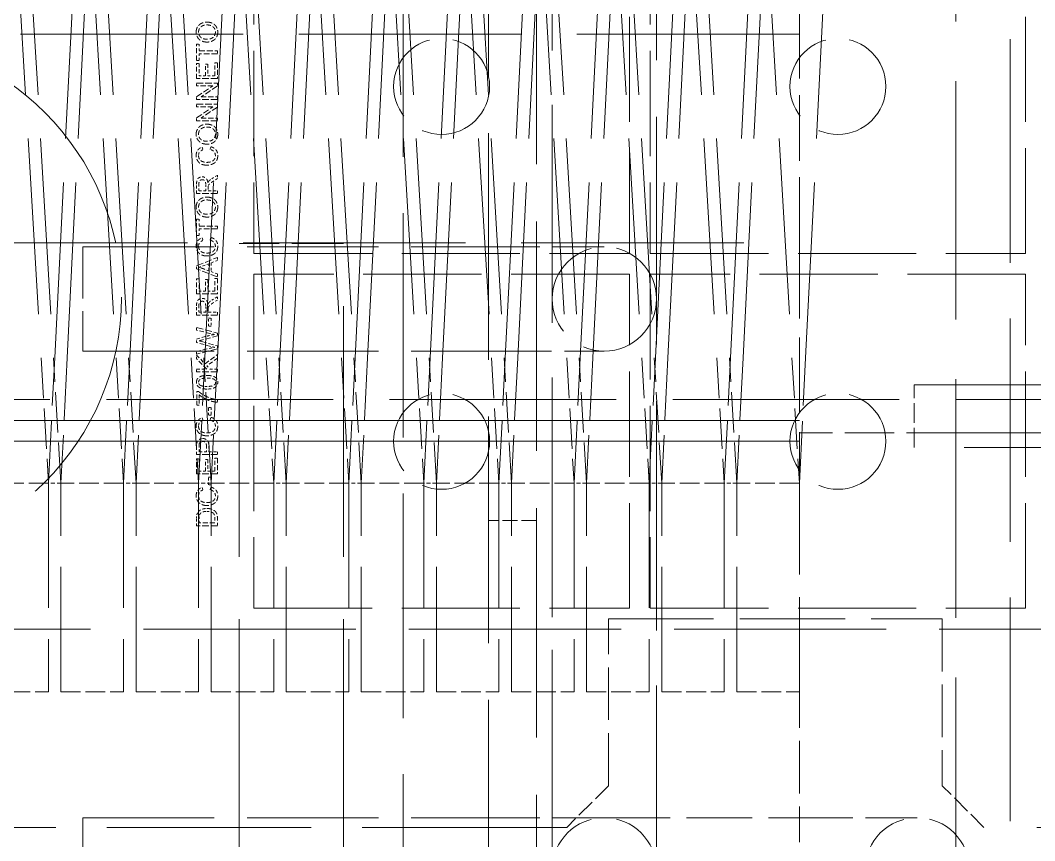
# Model space of a CAD drawing. Header units: millimetres. Extents: x 0 to 5945, y 0 to 4205.
# Drawn here: x 2013.93 to 2062.56, y 2439.42 to 2478.73 of the extents above; entities that cross this region are included whole.
import ezdxf

# ---------------------------------------------------------------- set-up
doc = ezdxf.new("R2010")
doc.units = ezdxf.units.MM
doc.header["$LTSCALE"] = 5
doc.linetypes.add('DASHED', pattern=[0.2067, 0.1654, -0.0413])
doc.layers.add('가려진 것(ISO)', color=2, linetype='DASHED', lineweight=18)

msp = doc.modelspace()

# ---------------------------------------------------------------- linework, layer by layer
at = {"layer": '가려진 것(ISO)', "ltscale": 12.940494}
msp.add_line((2061.376, 2919.157), (2061.376, 2250.457), dxfattribs=at)
at = {"layer": '가려진 것(ISO)', "ltscale": 13.290483}
msp.add_line((2038.676, 2403.157), (2038.676, 2787.757), dxfattribs=at)
at = {"layer": '가려진 것(ISO)', "ltscale": 13.131522}
for p, q in [((2036.376, 2785.457), (2036.376, 2405.457)), ((1963.776, 2460.557), (2058.776, 2460.557))]:
    msp.add_line(p, q, dxfattribs=at)
at = {"layer": '가려진 것(ISO)', "ltscale": 13.008655}
msp.add_line((2032.276, 2404.957), (2032.276, 2525.957), dxfattribs=at)
at = {"layer": '가려진 것(ISO)', "ltscale": 13.822656}
msp.add_line((2058.776, 2392.957), (2058.776, 2492.957), dxfattribs=at)
at = {"layer": '가려진 것(ISO)', "ltscale": 12.629621}
msp.add_line((2039.426, 2487.726), (2039.426, 2396.357), dxfattribs=at)
at = {"layer": '가려진 것(ISO)', "ltscale": 13.183357}
msp.add_line((2044.426, 2487.726), (2044.426, 2378.726), dxfattribs=at)
at = {"layer": '가려진 것(ISO)', "ltscale": 2.856945}
for p, q in [((2051.276, 2485.557), (2051.276, 2478.057)), ((2058.776, 2458.957), (2051.276, 2458.957))]:
    msp.add_line(p, q, dxfattribs=at)
at = {"layer": '가려진 것(ISO)', "ltscale": 10.177374}
for p, q in [((2013.681, 2483.557), (2014.922, 2462.557)), ((2014.281, 2483.557), (2015.522, 2462.557)), ((2017.281, 2483.557), (2018.522, 2462.557)), ((2017.881, 2483.557), (2019.122, 2462.557)), ((2020.881, 2483.557), (2022.122, 2462.557)), ((2021.481, 2483.557), (2022.722, 2462.557)), ((2024.481, 2483.557), (2025.722, 2462.557)), ((2025.081, 2483.557), (2026.322, 2462.557)), ((2028.081, 2483.557), (2029.322, 2462.557)), ((2028.681, 2483.557), (2029.922, 2462.557)), ((2031.681, 2483.557), (2032.922, 2462.557)), ((2032.281, 2483.557), (2033.522, 2462.557)), ((2035.281, 2483.557), (2036.522, 2462.557)), ((2035.881, 2483.557), (2037.122, 2462.557)), ((2038.881, 2483.557), (2040.122, 2462.557)), ((2039.481, 2483.557), (2040.722, 2462.557)), ((2042.481, 2483.557), (2043.722, 2462.557)), ((2043.081, 2483.557), (2044.322, 2462.557)), ((2046.081, 2483.557), (2047.322, 2462.557)), ((2046.681, 2483.557), (2047.922, 2462.557)), ((2049.681, 2483.557), (2050.922, 2462.557))]:
    msp.add_line(p, q, dxfattribs=at)
at = {"layer": '가려진 것(ISO)', "ltscale": 10.172343}
for p, q in [((2015.576, 2462.557), (2016.626, 2483.557)), ((2016.176, 2462.557), (2017.226, 2483.557)), ((2019.176, 2462.557), (2020.226, 2483.557)), ((2019.776, 2462.557), (2020.826, 2483.557)), ((2022.776, 2462.557), (2023.826, 2483.557)), ((2023.376, 2462.557), (2024.426, 2483.557)), ((2026.376, 2462.557), (2027.426, 2483.557)), ((2026.976, 2462.557), (2028.026, 2483.557)), ((2029.976, 2462.557), (2031.026, 2483.557)), ((2030.576, 2462.557), (2031.626, 2483.557)), ((2033.576, 2462.557), (2034.626, 2483.557)), ((2034.176, 2462.557), (2035.226, 2483.557)), ((2037.176, 2462.557), (2038.226, 2483.557)), ((2037.776, 2462.557), (2038.826, 2483.557)), ((2040.776, 2462.557), (2041.826, 2483.557)), ((2041.376, 2462.557), (2042.426, 2483.557)), ((2044.376, 2462.557), (2045.426, 2483.557)), ((2044.976, 2462.557), (2046.026, 2483.557)), ((2047.976, 2462.557), (2049.026, 2483.557)), ((2048.576, 2462.557), (2049.626, 2483.557)), ((2051.576, 2462.557), (2052.626, 2483.557))]:
    msp.add_line(p, q, dxfattribs=at)
at = {"layer": '가려진 것(ISO)', "ltscale": 6.094929}
for p, q in [((2025.126, 2483.557), (2025.126, 2467.557)), ((2043.126, 2467.557), (2043.126, 2483.557)), ((2044.126, 2483.557), (2044.126, 2467.557)), ((2062.126, 2467.557), (2062.126, 2483.557)), ((2025.126, 2466.557), (2025.126, 2450.557)), ((2043.126, 2450.557), (2043.126, 2466.557)), ((2044.126, 2466.557), (2044.126, 2450.557)), ((2062.126, 2450.557), (2062.126, 2466.557)), ((2042.126, 2450.057), (2058.126, 2450.057))]:
    msp.add_line(p, q, dxfattribs=at)
at = {"layer": '가려진 것(ISO)', "ltscale": 12.901145}
for p, q in [((2051.276, 2478.057), (1971.276, 2478.057)), ((1971.276, 2468.057), (2051.276, 2468.057)), ((1971.276, 2459.557), (2051.276, 2459.557)), ((2051.276, 2459.557), (1971.276, 2459.557)), ((2051.276, 2458.557), (1971.276, 2458.557)), ((1971.276, 2458.557), (2051.276, 2458.557))]:
    msp.add_line(p, q, dxfattribs=at)
at = {"layer": '가려진 것(ISO)', "ltscale": 3.809293}
for p, q in [((2051.276, 2468.057), (2051.276, 2478.057)), ((2041.926, 2440.526), (2051.926, 2440.526))]:
    msp.add_line(p, q, dxfattribs=at)
at = {"layer": '가려진 것(ISO)', "ltscale": 0.044904}
for p, q in [((2022.377, 2477.586), (2022.495, 2477.586)), ((2022.495, 2476.794), (2022.377, 2476.794)), ((2022.377, 2476.663), (2022.495, 2476.663)), ((2022.801, 2476.626), (2022.919, 2476.626)), ((2023.259, 2476.686), (2023.377, 2476.686)), ((2022.377, 2469.202), (2022.495, 2469.202)), ((2022.495, 2468.41), (2022.377, 2468.41)), ((2022.377, 2466.338), (2022.495, 2466.338)), ((2022.801, 2466.301), (2022.919, 2466.301)), ((2023.259, 2466.361), (2023.377, 2466.361)), ((2022.508, 2460.291), (2022.39, 2460.291)), ((2022.377, 2457.721), (2022.495, 2457.721)), ((2022.801, 2457.684), (2022.919, 2457.684)), ((2023.259, 2457.744), (2023.377, 2457.744))]:
    msp.add_line(p, q, dxfattribs=at)
at = {"layer": '가려진 것(ISO)', "ltscale": 0.301864}
for p, q in [((2022.377, 2476.794), (2022.377, 2477.586)), ((2022.377, 2468.41), (2022.377, 2469.202))]:
    msp.add_line(p, q, dxfattribs=at)
at = {"layer": '가려진 것(ISO)', "ltscale": 0.125912}
for p, q in [((2022.495, 2477.586), (2022.495, 2477.256)), ((2022.818, 2470.56), (2022.487, 2470.56)), ((2022.495, 2469.202), (2022.495, 2468.871)), ((2022.818, 2464.737), (2022.487, 2464.737))]:
    msp.add_line(p, q, dxfattribs=at)
at = {"layer": '가려진 것(ISO)', "ltscale": 0.335835}
for p, q in [((2022.495, 2477.256), (2023.377, 2477.256)), ((2023.377, 2477.123), (2022.495, 2477.123)), ((2022.495, 2468.871), (2023.377, 2468.871)), ((2023.377, 2468.739), (2022.495, 2468.739))]:
    msp.add_line(p, q, dxfattribs=at)
at = {"layer": '가려진 것(ISO)', "ltscale": 0.125331}
for p, q in [((2022.495, 2477.123), (2022.495, 2476.794)), ((2022.495, 2468.739), (2022.495, 2468.41))]:
    msp.add_line(p, q, dxfattribs=at)
at = {"layer": '가려진 것(ISO)', "ltscale": 0.050421}
for p, q in [((2023.377, 2477.256), (2023.377, 2477.123)), ((2023.377, 2470.56), (2023.377, 2470.427)), ((2023.377, 2468.871), (2023.377, 2468.739)), ((2023.377, 2464.737), (2023.377, 2464.604)), ((2022.377, 2461.881), (2022.377, 2462.013)), ((2023.377, 2462.013), (2023.377, 2461.881)), ((2023.377, 2458.059), (2023.377, 2457.926))]:
    msp.add_line(p, q, dxfattribs=at)
at = {"layer": '가려진 것(ISO)', "ltscale": 0.275733}
for p, q in [((2022.377, 2475.939), (2022.377, 2476.663)), ((2022.377, 2465.614), (2022.377, 2466.338)), ((2022.377, 2456.997), (2022.377, 2457.721))]:
    msp.add_line(p, q, dxfattribs=at)
at = {"layer": '가려진 것(ISO)', "ltscale": 0.225212}
for p, q in [((2022.495, 2476.663), (2022.495, 2476.072)), ((2022.495, 2466.338), (2022.495, 2465.746)), ((2022.495, 2457.721), (2022.495, 2457.13))]:
    msp.add_line(p, q, dxfattribs=at)
at = {"layer": '가려진 것(ISO)', "ltscale": 0.210985}
for p, q in [((2022.801, 2476.072), (2022.801, 2476.626)), ((2022.919, 2476.626), (2022.919, 2476.072)), ((2022.801, 2465.746), (2022.801, 2466.301)), ((2022.919, 2466.301), (2022.919, 2465.746)), ((2022.801, 2457.13), (2022.801, 2457.684)), ((2022.919, 2457.684), (2022.919, 2457.13))]:
    msp.add_line(p, q, dxfattribs=at)
at = {"layer": '가려진 것(ISO)', "ltscale": 0.233922}
for p, q in [((2023.259, 2476.072), (2023.259, 2476.686)), ((2023.259, 2465.746), (2023.259, 2466.361)), ((2023.259, 2457.13), (2023.259, 2457.744))]:
    msp.add_line(p, q, dxfattribs=at)
at = {"layer": '가려진 것(ISO)', "ltscale": 0.284443}
for p, q in [((2023.377, 2476.686), (2023.377, 2475.939)), ((2023.377, 2466.361), (2023.377, 2465.614)), ((2023.377, 2457.744), (2023.377, 2456.997))]:
    msp.add_line(p, q, dxfattribs=at)
at = {"layer": '가려진 것(ISO)', "ltscale": 0.380839}
for p, q in [((2023.377, 2475.939), (2022.377, 2475.939)), ((2022.377, 2475.714), (2023.377, 2475.714)), ((2023.377, 2474.926), (2022.377, 2474.926)), ((2022.377, 2474.705), (2023.377, 2474.705)), ((2023.377, 2473.917), (2022.377, 2473.917)), ((2023.377, 2470.427), (2022.377, 2470.427)), ((2023.377, 2465.614), (2022.377, 2465.614)), ((2023.377, 2464.604), (2022.377, 2464.604)), ((2023.377, 2461.881), (2022.377, 2461.881)), ((2023.377, 2457.926), (2022.377, 2457.926)), ((2023.377, 2456.997), (2022.377, 2456.997)), ((2023.377, 2454.511), (2022.377, 2454.511))]:
    msp.add_line(p, q, dxfattribs=at)
at = {"layer": '가려진 것(ISO)', "ltscale": 0.11633}
for p, q in [((2022.495, 2476.072), (2022.801, 2476.072)), ((2022.495, 2465.746), (2022.801, 2465.746)), ((2022.495, 2457.13), (2022.801, 2457.13))]:
    msp.add_line(p, q, dxfattribs=at)
at = {"layer": '가려진 것(ISO)', "ltscale": 0.129396}
for p, q in [((2022.919, 2476.072), (2023.259, 2476.072)), ((2022.967, 2467.062), (2022.967, 2466.722)), ((2022.919, 2465.746), (2023.259, 2465.746)), ((2022.919, 2457.13), (2023.259, 2457.13))]:
    msp.add_line(p, q, dxfattribs=at)
at = {"layer": '가려진 것(ISO)', "ltscale": 0.048098}
for p, q in [((2022.377, 2475.588), (2022.377, 2475.714)), ((2023.377, 2475.053), (2023.377, 2474.926)), ((2022.377, 2474.579), (2022.377, 2474.705)), ((2023.377, 2474.044), (2023.377, 2473.917)), ((2023.377, 2460.557), (2023.377, 2460.431))]:
    msp.add_line(p, q, dxfattribs=at)
at = {"layer": '가려진 것(ISO)', "ltscale": 0.298961}
for p, q in [((2023.162, 2475.588), (2022.377, 2475.588)), ((2022.592, 2475.053), (2023.377, 2475.053)), ((2023.162, 2474.579), (2022.377, 2474.579)), ((2022.592, 2474.044), (2023.377, 2474.044))]:
    msp.add_line(p, q, dxfattribs=at)
at = {"layer": '가려진 것(ISO)', "ltscale": 0.359864}
for p, q in [((2022.377, 2475.062), (2023.162, 2475.588)), ((2023.377, 2475.579), (2022.592, 2475.053)), ((2022.377, 2474.053), (2023.162, 2474.579)), ((2023.377, 2474.57), (2022.592, 2474.044))]:
    msp.add_line(p, q, dxfattribs=at)
at = {"layer": '가려진 것(ISO)', "ltscale": 0.051582}
for p, q in [((2023.377, 2475.714), (2023.377, 2475.579)), ((2022.377, 2474.926), (2022.377, 2475.062)), ((2023.377, 2474.705), (2023.377, 2474.57)), ((2022.377, 2473.917), (2022.377, 2474.053)), ((2022.377, 2462.727), (2022.377, 2462.863))]:
    msp.add_line(p, q, dxfattribs=at)
at = {"layer": '가려진 것(ISO)', "ltscale": 0.050957}
for p, q in [((2022.65, 2472.651), (2022.682, 2472.521)), ((2022.65, 2468.304), (2022.682, 2468.174)), ((2022.65, 2459.688), (2022.682, 2459.557)), ((2022.65, 2456.349), (2022.682, 2456.219))]:
    msp.add_line(p, q, dxfattribs=at)
at = {"layer": '가려진 것(ISO)', "ltscale": 0.052011}
for p, q in [((2023.025, 2472.535), (2023.059, 2472.668)), ((2023.025, 2468.188), (2023.059, 2468.321)), ((2023.025, 2459.572), (2023.059, 2459.705)), ((2023.025, 2456.233), (2023.059, 2456.366))]:
    msp.add_line(p, q, dxfattribs=at)
at = {"layer": '가려진 것(ISO)', "ltscale": 0.122735}
for p, q in [((2023.105, 2471.134), (2023.377, 2471.307)), ((2023.105, 2465.311), (2023.377, 2465.484))]:
    msp.add_line(p, q, dxfattribs=at)
at = {"layer": '가려진 것(ISO)', "ltscale": 0.093897}
for p, q in [((2023.377, 2471.142), (2023.169, 2471.009)), ((2023.377, 2465.319), (2023.169, 2465.186))]:
    msp.add_line(p, q, dxfattribs=at)
at = {"layer": '가려진 것(ISO)', "ltscale": 0.062906}
for p, q in [((2023.377, 2471.307), (2023.377, 2471.142)), ((2023.377, 2465.484), (2023.377, 2465.319))]:
    msp.add_line(p, q, dxfattribs=at)
at = {"layer": '가려진 것(ISO)', "ltscale": 0.168884}
for p, q in [((2022.377, 2470.427), (2022.377, 2470.871)), ((2022.377, 2464.604), (2022.377, 2465.047))]:
    msp.add_line(p, q, dxfattribs=at)
at = {"layer": '가려진 것(ISO)', "ltscale": 0.120395}
for p, q in [((2022.487, 2470.56), (2022.487, 2470.876)), ((2022.487, 2464.737), (2022.487, 2465.053))]:
    msp.add_line(p, q, dxfattribs=at)
at = {"layer": '가려진 것(ISO)', "ltscale": 0.108201}
for p, q in [((2022.818, 2470.844), (2022.818, 2470.56)), ((2022.818, 2465.021), (2022.818, 2464.737))]:
    msp.add_line(p, q, dxfattribs=at)
at = {"layer": '가려진 것(ISO)', "ltscale": 0.05826}
for p, q in [((2022.932, 2470.713), (2022.932, 2470.56)), ((2022.932, 2464.89), (2022.932, 2464.737))]:
    msp.add_line(p, q, dxfattribs=at)
at = {"layer": '가려진 것(ISO)', "ltscale": 0.169174}
for p, q in [((2022.932, 2470.56), (2023.377, 2470.56)), ((2022.932, 2464.737), (2023.377, 2464.737))]:
    msp.add_line(p, q, dxfattribs=at)
at = {"layer": '가려진 것(ISO)', "ltscale": 2.991791}
for p, q in [((2016.926, 2467.876), (2016.926, 2462.876)), ((2029.426, 2468.026), (2024.426, 2468.026)), ((2041.926, 2467.876), (2036.926, 2467.876)), ((2036.926, 2462.876), (2041.926, 2462.876)), ((2016.926, 2440.526), (2016.926, 2435.526)), ((2041.926, 2440.526), (2036.926, 2440.526)), ((2056.926, 2440.526), (2051.926, 2440.526))]:
    msp.add_line(p, q, dxfattribs=at)
at = {"layer": '가려진 것(ISO)', "ltscale": 7.618686}
for p, q in [((2016.926, 2467.876), (2036.926, 2467.876)), ((2016.926, 2462.876), (2036.926, 2462.876)), ((2058.776, 2460.557), (2078.776, 2460.557)), ((2078.776, 2458.957), (2058.776, 2458.957)), ((2016.926, 2440.526), (2036.926, 2440.526))]:
    msp.add_line(p, q, dxfattribs=at)
at = {"layer": '가려진 것(ISO)', "ltscale": 14.513788}
for p, q in [((2024.426, 2423.026), (2024.426, 2468.026)), ((2029.426, 2423.026), (2029.426, 2468.026))]:
    msp.add_line(p, q, dxfattribs=at)
at = {"layer": '가려진 것(ISO)', "ltscale": 4.380702}
msp.add_line((2051.276, 2468.057), (2051.276, 2456.557), dxfattribs=at)
at = {"layer": '가려진 것(ISO)', "ltscale": 0.411403}
msp.add_line((2022.377, 2466.961), (2023.377, 2467.37), dxfattribs=at)
at = {"layer": '가려진 것(ISO)', "ltscale": 0.123329}
msp.add_line((2023.377, 2467.219), (2023.074, 2467.103), dxfattribs=at)
at = {"layer": '가려진 것(ISO)', "ltscale": 0.057389}
msp.add_line((2023.377, 2467.37), (2023.377, 2467.219), dxfattribs=at)
at = {"layer": '가려진 것(ISO)', "ltscale": 6.856808}
for p, q in [((2025.126, 2467.557), (2043.126, 2467.557)), ((2044.126, 2467.557), (2062.126, 2467.557)), ((2043.126, 2466.557), (2025.126, 2466.557)), ((2062.126, 2466.557), (2044.126, 2466.557)), ((2025.126, 2450.557), (2043.126, 2450.557)), ((2044.126, 2450.557), (2062.126, 2450.557))]:
    msp.add_line(p, q, dxfattribs=at)
at = {"layer": '가려진 것(ISO)', "ltscale": 0.054486}
msp.add_line((2022.377, 2466.818), (2022.377, 2466.961), dxfattribs=at)
at = {"layer": '가려진 것(ISO)', "ltscale": 0.40798}
msp.add_line((2023.377, 2466.434), (2022.377, 2466.818), dxfattribs=at)
at = {"layer": '가려진 것(ISO)', "ltscale": 0.11935}
msp.add_line((2022.967, 2466.722), (2022.673, 2466.833), dxfattribs=at)
at = {"layer": '가려진 것(ISO)', "ltscale": 0.112928}
msp.add_line((2022.689, 2466.957), (2022.967, 2467.062), dxfattribs=at)
at = {"layer": '가려진 것(ISO)', "ltscale": 0.159593}
msp.add_line((2023.074, 2467.103), (2023.074, 2466.684), dxfattribs=at)
at = {"layer": '가려진 것(ISO)', "ltscale": 0.122517}
msp.add_line((2023.074, 2466.684), (2023.377, 2466.574), dxfattribs=at)
at = {"layer": '가려진 것(ISO)', "ltscale": 0.053324}
msp.add_line((2023.377, 2466.574), (2023.377, 2466.434), dxfattribs=at)
at = {"layer": '가려진 것(ISO)', "ltscale": 0.046937}
for p, q in [((2022.953, 2464.451), (2023.077, 2464.451)), ((2023.077, 2464.073), (2022.953, 2464.073)), ((2022.953, 2460.182), (2023.077, 2460.182)), ((2023.077, 2459.804), (2022.953, 2459.804)), ((2022.953, 2456.843), (2023.077, 2456.843)), ((2023.077, 2456.465), (2022.953, 2456.465))]:
    msp.add_line(p, q, dxfattribs=at)
at = {"layer": '가려진 것(ISO)', "ltscale": 0.143914}
for p, q in [((2022.953, 2464.073), (2022.953, 2464.451)), ((2023.077, 2464.451), (2023.077, 2464.073)), ((2022.953, 2459.804), (2022.953, 2460.182)), ((2023.077, 2460.182), (2023.077, 2459.804)), ((2022.953, 2456.465), (2022.953, 2456.843)), ((2023.077, 2456.843), (2023.077, 2456.465))]:
    msp.add_line(p, q, dxfattribs=at)
at = {"layer": '가려진 것(ISO)', "ltscale": 0.394766}
msp.add_line((2022.377, 2464.013), (2023.377, 2463.74), dxfattribs=at)
at = {"layer": '가려진 것(ISO)', "ltscale": 0.050711}
msp.add_line((2022.377, 2463.88), (2022.377, 2464.013), dxfattribs=at)
at = {"layer": '가려진 것(ISO)', "ltscale": 0.251798}
msp.add_line((2023.019, 2463.724), (2022.377, 2463.88), dxfattribs=at)
at = {"layer": '가려진 것(ISO)', "ltscale": 0.200271}
msp.add_line((2022.377, 2463.453), (2022.883, 2463.596), dxfattribs=at)
at = {"layer": '가려진 것(ISO)', "ltscale": 0.060874}
msp.add_line((2022.377, 2463.293), (2022.377, 2463.453), dxfattribs=at)
at = {"layer": '가려진 것(ISO)', "ltscale": 0.267116}
msp.add_line((2023.052, 2463.103), (2022.377, 2463.293), dxfattribs=at)
at = {"layer": '가려진 것(ISO)', "ltscale": 0.300952}
msp.add_line((2023.377, 2463.611), (2022.615, 2463.402), dxfattribs=at)
at = {"layer": '가려진 것(ISO)', "ltscale": 0.301183}
msp.add_line((2022.615, 2463.34), (2023.377, 2463.129), dxfattribs=at)
at = {"layer": '가려진 것(ISO)', "ltscale": 0.04926}
msp.add_line((2023.377, 2463.74), (2023.377, 2463.611), dxfattribs=at)
at = {"layer": '가려진 것(ISO)', "ltscale": 0.256265}
msp.add_line((2022.377, 2462.863), (2023.032, 2463.015), dxfattribs=at)
at = {"layer": '가려진 것(ISO)', "ltscale": 0.394012}
msp.add_line((2023.377, 2462.993), (2022.377, 2462.727), dxfattribs=at)
at = {"layer": '가려진 것(ISO)', "ltscale": 0.051873}
msp.add_line((2023.377, 2463.129), (2023.377, 2462.993), dxfattribs=at)
at = {"layer": '가려진 것(ISO)', "ltscale": 2.346701}
for p, q in [((2014.922, 2462.557), (2015.276, 2456.557)), ((2015.876, 2456.557), (2015.522, 2462.557)), ((2018.522, 2462.557), (2018.876, 2456.557)), ((2019.476, 2456.557), (2019.122, 2462.557)), ((2022.122, 2462.557), (2022.476, 2456.557)), ((2023.076, 2456.557), (2022.722, 2462.557)), ((2025.722, 2462.557), (2026.076, 2456.557)), ((2026.676, 2456.557), (2026.322, 2462.557)), ((2029.322, 2462.557), (2029.676, 2456.557)), ((2030.276, 2456.557), (2029.922, 2462.557)), ((2032.922, 2462.557), (2033.276, 2456.557)), ((2033.876, 2456.557), (2033.522, 2462.557)), ((2036.522, 2462.557), (2036.876, 2456.557)), ((2037.476, 2456.557), (2037.122, 2462.557)), ((2040.122, 2462.557), (2040.476, 2456.557)), ((2041.076, 2456.557), (2040.722, 2462.557)), ((2043.722, 2462.557), (2044.076, 2456.557)), ((2044.676, 2456.557), (2044.322, 2462.557)), ((2047.322, 2462.557), (2047.676, 2456.557)), ((2048.276, 2456.557), (2047.922, 2462.557)), ((2050.922, 2462.557), (2051.276, 2456.557))]:
    msp.add_line(p, q, dxfattribs=at)
at = {"layer": '가려진 것(ISO)', "ltscale": 3.592411}
for p, q in [((2015.276, 2456.557), (2015.576, 2462.557)), ((2016.176, 2462.557), (2015.876, 2456.557)), ((2018.876, 2456.557), (2019.176, 2462.557)), ((2019.776, 2462.557), (2019.476, 2456.557)), ((2022.476, 2456.557), (2022.776, 2462.557)), ((2023.376, 2462.557), (2023.076, 2456.557)), ((2026.076, 2456.557), (2026.376, 2462.557)), ((2026.976, 2462.557), (2026.676, 2456.557)), ((2029.676, 2456.557), (2029.976, 2462.557)), ((2030.576, 2462.557), (2030.276, 2456.557)), ((2033.276, 2456.557), (2033.576, 2462.557)), ((2034.176, 2462.557), (2033.876, 2456.557)), ((2036.876, 2456.557), (2037.176, 2462.557)), ((2037.776, 2462.557), (2037.476, 2456.557)), ((2040.476, 2456.557), (2040.776, 2462.557)), ((2041.376, 2462.557), (2041.076, 2456.557)), ((2044.076, 2456.557), (2044.376, 2462.557)), ((2044.976, 2462.557), (2044.676, 2456.557)), ((2047.676, 2456.557), (2047.976, 2462.557)), ((2048.576, 2462.557), (2048.276, 2456.557)), ((2051.276, 2456.557), (2051.576, 2462.557))]:
    msp.add_line(p, q, dxfattribs=at)
at = {"layer": '가려진 것(ISO)', "ltscale": 0.222075}
msp.add_line((2022.377, 2462.689), (2022.782, 2462.27), dxfattribs=at)
at = {"layer": '가려진 것(ISO)', "ltscale": 0.068132}
msp.add_line((2022.377, 2462.51), (2022.377, 2462.689), dxfattribs=at)
at = {"layer": '가려진 것(ISO)', "ltscale": 0.267212}
msp.add_line((2022.872, 2462.013), (2022.377, 2462.51), dxfattribs=at)
at = {"layer": '가려진 것(ISO)', "ltscale": 0.281087}
msp.add_line((2022.782, 2462.27), (2023.377, 2462.708), dxfattribs=at)
at = {"layer": '가려진 것(ISO)', "ltscale": 0.235363}
msp.add_line((2023.377, 2462.533), (2022.871, 2462.177), dxfattribs=at)
at = {"layer": '가려진 것(ISO)', "ltscale": 0.06639}
msp.add_line((2023.377, 2462.708), (2023.377, 2462.533), dxfattribs=at)
at = {"layer": '가려진 것(ISO)', "ltscale": 0.188628}
msp.add_line((2022.377, 2462.013), (2022.872, 2462.013), dxfattribs=at)
at = {"layer": '가려진 것(ISO)', "ltscale": 0.086757}
msp.add_line((2022.871, 2462.177), (2023.03, 2462.013), dxfattribs=at)
at = {"layer": '가려진 것(ISO)', "ltscale": 0.132009}
msp.add_line((2023.03, 2462.013), (2023.377, 2462.013), dxfattribs=at)
at = {"layer": '가려진 것(ISO)', "ltscale": 0.036194}
msp.add_line((2022.39, 2460.938), (2022.485, 2460.938), dxfattribs=at)
at = {"layer": '가려진 것(ISO)', "ltscale": 0.246407}
msp.add_line((2022.39, 2460.291), (2022.39, 2460.938), dxfattribs=at)
at = {"layer": '가려진 것(ISO)', "ltscale": 11.611031}
for p, q in [((2056.776, 2461.257), (2080.776, 2461.257)), ((2080.776, 2458.257), (2056.776, 2458.257))]:
    msp.add_line(p, q, dxfattribs=at)
at = {"layer": '가려진 것(ISO)', "ltscale": 1.142718}
for p, q in [((2056.776, 2458.257), (2056.776, 2461.257)), ((2015.276, 2456.557), (2012.276, 2456.557)), ((2018.876, 2456.557), (2015.876, 2456.557)), ((2022.476, 2456.557), (2019.476, 2456.557)), ((2026.076, 2456.557), (2023.076, 2456.557)), ((2029.676, 2456.557), (2026.676, 2456.557)), ((2033.276, 2456.557), (2030.276, 2456.557)), ((2036.876, 2456.557), (2033.876, 2456.557)), ((2040.476, 2456.557), (2037.476, 2456.557)), ((2044.076, 2456.557), (2041.076, 2456.557)), ((2047.676, 2456.557), (2044.676, 2456.557)), ((2051.276, 2456.557), (2048.276, 2456.557)), ((2012.276, 2446.557), (2015.276, 2446.557)), ((2015.876, 2446.557), (2018.876, 2446.557)), ((2019.476, 2446.557), (2022.476, 2446.557)), ((2023.076, 2446.557), (2026.076, 2446.557)), ((2026.676, 2446.557), (2029.676, 2446.557)), ((2030.276, 2446.557), (2033.276, 2446.557)), ((2033.876, 2446.557), (2036.876, 2446.557)), ((2037.476, 2446.557), (2040.476, 2446.557)), ((2041.076, 2446.557), (2044.076, 2446.557)), ((2044.676, 2446.557), (2047.676, 2446.557)), ((2048.276, 2446.557), (2051.276, 2446.557))]:
    msp.add_line(p, q, dxfattribs=at)
at = {"layer": '가려진 것(ISO)', "ltscale": 0.186305}
msp.add_line((2022.508, 2460.781), (2022.508, 2460.291), dxfattribs=at)
at = {"layer": '가려진 것(ISO)', "ltscale": 12.388774}
msp.add_line((2039.426, 2460.376), (2039.426, 2396.357), dxfattribs=at)
at = {"layer": '가려진 것(ISO)', "ltscale": 13.167232}
msp.add_line((2044.426, 2460.376), (2044.426, 2378.726), dxfattribs=at)
at = {"layer": '가려진 것(ISO)', "ltscale": 0.143623}
msp.add_line((2022.377, 2457.926), (2022.377, 2458.304), dxfattribs=at)
at = {"layer": '가려진 것(ISO)', "ltscale": 0.097458}
msp.add_line((2022.495, 2458.059), (2022.495, 2458.315), dxfattribs=at)
at = {"layer": '가려진 것(ISO)', "ltscale": 0.136074}
msp.add_line((2022.852, 2458.059), (2022.495, 2458.059), dxfattribs=at)
at = {"layer": '가려진 것(ISO)', "ltscale": 0.098329}
msp.add_line((2022.852, 2458.317), (2022.852, 2458.059), dxfattribs=at)
at = {"layer": '가려진 것(ISO)', "ltscale": 0.097748}
msp.add_line((2022.971, 2458.316), (2022.971, 2458.059), dxfattribs=at)
at = {"layer": '가려진 것(ISO)', "ltscale": 0.154657}
msp.add_line((2022.971, 2458.059), (2023.377, 2458.059), dxfattribs=at)
at = {"layer": '가려진 것(ISO)', "ltscale": 7.23104}
for p, q in [((2015.276, 2456.557), (2015.276, 2446.557)), ((2015.876, 2446.557), (2015.876, 2456.557)), ((2018.876, 2456.557), (2018.876, 2446.557)), ((2019.476, 2446.557), (2019.476, 2456.557)), ((2022.476, 2456.557), (2022.476, 2446.557)), ((2023.076, 2446.557), (2023.076, 2456.557)), ((2026.076, 2456.557), (2026.076, 2446.557)), ((2026.676, 2446.557), (2026.676, 2456.557)), ((2029.676, 2456.557), (2029.676, 2446.557)), ((2030.276, 2446.557), (2030.276, 2456.557)), ((2033.276, 2456.557), (2033.276, 2446.557)), ((2033.876, 2446.557), (2033.876, 2456.557)), ((2036.876, 2456.557), (2036.876, 2446.557)), ((2037.476, 2446.557), (2037.476, 2456.557)), ((2040.476, 2456.557), (2040.476, 2446.557)), ((2041.076, 2446.557), (2041.076, 2456.557)), ((2044.076, 2456.557), (2044.076, 2446.557)), ((2044.676, 2446.557), (2044.676, 2456.557)), ((2047.676, 2456.557), (2047.676, 2446.557)), ((2048.276, 2446.557), (2048.276, 2456.557))]:
    msp.add_line(p, q, dxfattribs=at)
at = {"layer": '가려진 것(ISO)', "ltscale": 0.228464}
for p, q in [((2015.876, 2456.557), (2015.276, 2456.557)), ((2019.476, 2456.557), (2018.876, 2456.557)), ((2023.076, 2456.557), (2022.476, 2456.557)), ((2026.676, 2456.557), (2026.076, 2456.557)), ((2030.276, 2456.557), (2029.676, 2456.557)), ((2033.876, 2456.557), (2033.276, 2456.557)), ((2037.476, 2456.557), (2036.876, 2456.557)), ((2041.076, 2456.557), (2040.476, 2456.557)), ((2044.676, 2456.557), (2044.076, 2456.557)), ((2048.276, 2456.557), (2047.676, 2456.557))]:
    msp.add_line(p, q, dxfattribs=at)
at = {"layer": '가려진 것(ISO)', "ltscale": 5.293895}
msp.add_line((2051.276, 2456.557), (2051.276, 2447.358), dxfattribs=at)
at = {"layer": '가려진 것(ISO)', "ltscale": 0.131138}
msp.add_line((2022.377, 2454.511), (2022.377, 2454.855), dxfattribs=at)
at = {"layer": '가려진 것(ISO)', "ltscale": 0.080037}
msp.add_line((2022.495, 2454.644), (2022.495, 2454.854), dxfattribs=at)
at = {"layer": '가려진 것(ISO)', "ltscale": 0.290831}
msp.add_line((2023.259, 2454.644), (2022.495, 2454.644), dxfattribs=at)
at = {"layer": '가려진 것(ISO)', "ltscale": 0.081198}
msp.add_line((2023.259, 2454.857), (2023.259, 2454.644), dxfattribs=at)
at = {"layer": '가려진 것(ISO)', "ltscale": 0.137526}
msp.add_line((2023.377, 2454.872), (2023.377, 2454.511), dxfattribs=at)
at = {"layer": '가려진 것(ISO)', "ltscale": 0.87606}
msp.add_line((2038.676, 2454.757), (2036.376, 2454.757), dxfattribs=at)
at = {"layer": '가려진 것(ISO)', "ltscale": 3.047415}
for p, q in [((2042.126, 2442.057), (2042.126, 2450.057)), ((2058.126, 2450.057), (2058.126, 2442.057))]:
    msp.add_line(p, q, dxfattribs=at)
at = {"layer": '가려진 것(ISO)', "ltscale": 12.302163}
msp.add_line((2007.126, 2449.557), (2096.126, 2449.557), dxfattribs=at)
at = {"layer": '가려진 것(ISO)', "ltscale": 3.047916}
msp.add_line((2051.276, 2447.358), (2051.276, 2439.357), dxfattribs=at)
at = {"layer": '가려진 것(ISO)', "ltscale": 1.077359}
for p, q in [((2042.126, 2442.057), (2040.126, 2440.057)), ((2060.126, 2440.057), (2058.126, 2442.057))]:
    msp.add_line(p, q, dxfattribs=at)
at = {"layer": '가려진 것(ISO)', "ltscale": 11.852927}
msp.add_line((2040.126, 2440.057), (1991.126, 2440.057), dxfattribs=at)
at = {"layer": '가려진 것(ISO)', "ltscale": 12.256087}
msp.add_line((2098.126, 2440.057), (2060.126, 2440.057), dxfattribs=at)
at = {"layer": '가려진 것(ISO)', "ltscale": 12.665669}
for centre in [(2006.276, 2465.457), (2006.276, 2428.207)]:
    msp.add_circle(centre, 12.5, dxfattribs=at)
at = {"layer": '가려진 것(ISO)', "ltscale": 5.504978}
for centre in [(2034.126, 2475.557), (2053.126, 2475.557), (2034.126, 2458.557), (2053.126, 2458.557)]:
    msp.add_circle(centre, 2.3, dxfattribs=at)
at = {"layer": '가려진 것(ISO)', "ltscale": 5.983681}
for centre in [(2041.926, 2465.376), (2041.926, 2438.026), (2056.926, 2438.026)]:
    msp.add_circle(centre, 2.5, dxfattribs=at)
at = {"layer": '가려진 것(ISO)', "ltscale": 0.302009}
for points in [[(2022.359, 2478.161), (2022.359, 2478.3), (2022.492, 2478.522), (2022.728, 2478.639), (2022.878, 2478.639)], [(2022.359, 2473.27), (2022.359, 2473.409), (2022.492, 2473.631), (2022.728, 2473.748), (2022.878, 2473.748)], [(2022.359, 2469.777), (2022.359, 2469.916), (2022.492, 2470.138), (2022.728, 2470.255), (2022.878, 2470.255)]]:
    msp.add_open_spline(points, degree=2, dxfattribs=at)
at = {"layer": '가려진 것(ISO)', "ltscale": 0.22663}
for points in [[(2022.473, 2478.162), (2022.473, 2478.261), (2022.573, 2478.42), (2022.755, 2478.503), (2022.877, 2478.503)], [(2022.473, 2473.271), (2022.473, 2473.37), (2022.573, 2473.529), (2022.755, 2473.612), (2022.877, 2473.612)], [(2022.473, 2469.778), (2022.473, 2469.877), (2022.573, 2470.036), (2022.755, 2470.118), (2022.877, 2470.118)]]:
    msp.add_open_spline(points, degree=2, dxfattribs=at)
at = {"layer": '가려진 것(ISO)', "ltscale": 0.227187}
for points in [[(2022.877, 2478.503), (2023.07, 2478.503), (2023.28, 2478.31), (2023.28, 2478.16)], [(2022.877, 2473.612), (2023.07, 2473.612), (2023.28, 2473.419), (2023.28, 2473.269)], [(2022.877, 2470.118), (2023.07, 2470.118), (2023.28, 2469.926), (2023.28, 2469.776)]]:
    msp.add_open_spline(points, degree=2, dxfattribs=at)
at = {"layer": '가려진 것(ISO)', "ltscale": 0.300735}
for points in [[(2022.878, 2478.639), (2023.03, 2478.639), (2023.27, 2478.516), (2023.394, 2478.291), (2023.394, 2478.161)], [(2022.878, 2473.748), (2023.03, 2473.748), (2023.27, 2473.625), (2023.394, 2473.4), (2023.394, 2473.27)], [(2022.878, 2470.255), (2023.03, 2470.255), (2023.27, 2470.132), (2023.394, 2469.906), (2023.394, 2469.777)]]:
    msp.add_open_spline(points, degree=2, dxfattribs=at)
at = {"layer": '가려진 것(ISO)', "ltscale": 0.307013}
for points in [[(2022.89, 2477.682), (2022.641, 2477.682), (2022.359, 2477.95), (2022.359, 2478.161)], [(2022.89, 2472.791), (2022.641, 2472.791), (2022.359, 2473.059), (2022.359, 2473.27)], [(2022.89, 2469.298), (2022.641, 2469.298), (2022.359, 2469.566), (2022.359, 2469.777)]]:
    msp.add_open_spline(points, degree=2, dxfattribs=at)
at = {"layer": '가려진 것(ISO)', "ltscale": 0.233698}
for points in [[(2022.891, 2477.819), (2022.666, 2477.819), (2022.473, 2478.022), (2022.473, 2478.162)], [(2022.891, 2472.928), (2022.666, 2472.928), (2022.473, 2473.131), (2022.473, 2473.271)], [(2022.891, 2469.435), (2022.666, 2469.435), (2022.473, 2469.637), (2022.473, 2469.778)]]:
    msp.add_open_spline(points, degree=2, dxfattribs=at)
at = {"layer": '가려진 것(ISO)', "ltscale": 0.296382}
for points in [[(2023.394, 2478.161), (2023.394, 2478.019), (2023.257, 2477.797), (2023.022, 2477.682), (2022.89, 2477.682)], [(2023.394, 2473.27), (2023.394, 2473.128), (2023.257, 2472.906), (2023.022, 2472.791), (2022.89, 2472.791)], [(2023.394, 2469.777), (2023.394, 2469.635), (2023.257, 2469.413), (2023.022, 2469.298), (2022.89, 2469.298)]]:
    msp.add_open_spline(points, degree=2, dxfattribs=at)
at = {"layer": '가려진 것(ISO)', "ltscale": 0.221574}
for points in [[(2023.28, 2478.16), (2023.28, 2478.013), (2023.072, 2477.819), (2022.891, 2477.819)], [(2023.28, 2473.269), (2023.28, 2473.122), (2023.072, 2472.928), (2022.891, 2472.928)], [(2023.28, 2469.776), (2023.28, 2469.629), (2023.072, 2469.435), (2022.891, 2469.435)]]:
    msp.add_open_spline(points, degree=2, dxfattribs=at)
at = {"layer": '가려진 것(ISO)', "ltscale": 0.202052}
for points in [[(2022.359, 2472.256), (2022.359, 2472.406), (2022.513, 2472.611), (2022.65, 2472.651)], [(2022.359, 2467.91), (2022.359, 2468.06), (2022.513, 2468.264), (2022.65, 2468.304)], [(2022.359, 2459.293), (2022.359, 2459.443), (2022.513, 2459.647), (2022.65, 2459.688)], [(2022.359, 2455.955), (2022.359, 2456.105), (2022.513, 2456.309), (2022.65, 2456.349)]]:
    msp.add_open_spline(points, degree=2, dxfattribs=at)
at = {"layer": '가려진 것(ISO)', "ltscale": 0.140198}
for points in [[(2022.682, 2472.521), (2022.573, 2472.486), (2022.473, 2472.354), (2022.473, 2472.253)], [(2022.682, 2468.174), (2022.573, 2468.139), (2022.473, 2468.007), (2022.473, 2467.906)], [(2022.682, 2459.557), (2022.573, 2459.522), (2022.473, 2459.39), (2022.473, 2459.29)], [(2022.682, 2456.219), (2022.573, 2456.184), (2022.473, 2456.052), (2022.473, 2455.951)]]:
    msp.add_open_spline(points, degree=2, dxfattribs=at)
at = {"layer": '가려진 것(ISO)', "ltscale": 0.161608}
for points in [[(2023.28, 2472.243), (2023.28, 2472.354), (2023.152, 2472.508), (2023.025, 2472.535)], [(2023.28, 2467.896), (2023.28, 2468.007), (2023.152, 2468.161), (2023.025, 2468.188)], [(2023.28, 2459.279), (2023.28, 2459.39), (2023.152, 2459.544), (2023.025, 2459.572)], [(2023.28, 2455.941), (2023.28, 2456.052), (2023.152, 2456.206), (2023.025, 2456.233)]]:
    msp.add_open_spline(points, degree=2, dxfattribs=at)
at = {"layer": '가려진 것(ISO)', "ltscale": 0.220436}
for points in [[(2023.059, 2472.668), (2023.222, 2472.626), (2023.394, 2472.41), (2023.394, 2472.254)], [(2023.059, 2468.321), (2023.222, 2468.279), (2023.394, 2468.063), (2023.394, 2467.907)], [(2023.059, 2459.705), (2023.222, 2459.663), (2023.394, 2459.447), (2023.394, 2459.291)], [(2023.059, 2456.366), (2023.222, 2456.324), (2023.394, 2456.108), (2023.394, 2455.952)]]:
    msp.add_open_spline(points, degree=2, dxfattribs=at)
at = {"layer": '가려진 것(ISO)', "ltscale": 0.298523}
for points in [[(2022.869, 2471.784), (2022.713, 2471.784), (2022.48, 2471.903), (2022.359, 2472.124), (2022.359, 2472.256)], [(2022.869, 2467.437), (2022.713, 2467.437), (2022.48, 2467.557), (2022.359, 2467.777), (2022.359, 2467.91)], [(2022.869, 2458.82), (2022.713, 2458.82), (2022.48, 2458.94), (2022.359, 2459.16), (2022.359, 2459.293)], [(2022.869, 2455.482), (2022.713, 2455.482), (2022.48, 2455.602), (2022.359, 2455.822), (2022.359, 2455.955)]]:
    msp.add_open_spline(points, degree=2, dxfattribs=at)
at = {"layer": '가려진 것(ISO)', "ltscale": 0.223349}
for points in [[(2022.473, 2472.253), (2022.473, 2472.138), (2022.583, 2471.983), (2022.769, 2471.92), (2022.868, 2471.92)], [(2022.473, 2467.906), (2022.473, 2467.791), (2022.583, 2467.636), (2022.769, 2467.573), (2022.868, 2467.573)], [(2022.473, 2459.29), (2022.473, 2459.175), (2022.583, 2459.019), (2022.769, 2458.957), (2022.868, 2458.957)], [(2022.473, 2455.951), (2022.473, 2455.836), (2022.583, 2455.681), (2022.769, 2455.618), (2022.868, 2455.618)]]:
    msp.add_open_spline(points, degree=2, dxfattribs=at)
at = {"layer": '가려진 것(ISO)', "ltscale": 0.225331}
for points in [[(2022.868, 2471.92), (2022.996, 2471.92), (2023.186, 2471.995), (2023.28, 2472.151), (2023.28, 2472.243)], [(2022.868, 2467.573), (2022.996, 2467.573), (2023.186, 2467.648), (2023.28, 2467.804), (2023.28, 2467.896)], [(2022.868, 2458.957), (2022.996, 2458.957), (2023.186, 2459.031), (2023.28, 2459.188), (2023.28, 2459.279)], [(2022.868, 2455.618), (2022.996, 2455.618), (2023.186, 2455.693), (2023.28, 2455.849), (2023.28, 2455.941)]]:
    msp.add_open_spline(points, degree=2, dxfattribs=at)
at = {"layer": '가려진 것(ISO)', "ltscale": 0.304209}
for points in [[(2023.394, 2472.254), (2023.394, 2472.092), (2023.262, 2471.89), (2023.013, 2471.784), (2022.869, 2471.784)], [(2023.394, 2467.907), (2023.394, 2467.746), (2023.262, 2467.543), (2023.013, 2467.437), (2022.869, 2467.437)], [(2023.394, 2459.291), (2023.394, 2459.129), (2023.262, 2458.926), (2023.013, 2458.82), (2022.869, 2458.82)], [(2023.394, 2455.952), (2023.394, 2455.791), (2023.262, 2455.588), (2023.013, 2455.482), (2022.869, 2455.482)]]:
    msp.add_open_spline(points, degree=2, dxfattribs=at)
at = {"layer": '가려진 것(ISO)', "ltscale": 0.195481}
for points in [[(2022.377, 2470.871), (2022.377, 2471.004), (2022.431, 2471.144), (2022.567, 2471.227), (2022.65, 2471.227)], [(2022.377, 2465.047), (2022.377, 2465.181), (2022.431, 2465.32), (2022.567, 2465.403), (2022.65, 2465.403)]]:
    msp.add_open_spline(points, degree=2, dxfattribs=at)
at = {"layer": '가려진 것(ISO)', "ltscale": 0.115826}
for points in [[(2022.487, 2470.876), (2022.487, 2470.987), (2022.579, 2471.09), (2022.65, 2471.09)], [(2022.487, 2465.053), (2022.487, 2465.164), (2022.579, 2465.267), (2022.65, 2465.267)]]:
    msp.add_open_spline(points, degree=2, dxfattribs=at)
at = {"layer": '가려진 것(ISO)', "ltscale": 0.164963}
for points in [[(2022.65, 2471.227), (2022.756, 2471.227), (2022.902, 2471.089), (2022.922, 2470.945)], [(2022.65, 2465.403), (2022.756, 2465.403), (2022.902, 2465.265), (2022.922, 2465.122)]]:
    msp.add_open_spline(points, degree=2, dxfattribs=at)
at = {"layer": '가려진 것(ISO)', "ltscale": 0.128887}
for points in [[(2022.65, 2471.09), (2022.698, 2471.09), (2022.781, 2471.037), (2022.818, 2470.935), (2022.818, 2470.844)], [(2022.65, 2465.267), (2022.698, 2465.267), (2022.781, 2465.214), (2022.818, 2465.112), (2022.818, 2465.021)]]:
    msp.add_open_spline(points, degree=2, dxfattribs=at)
at = {"layer": '가려진 것(ISO)', "ltscale": 0.065875}
for points in [[(2022.971, 2471.025), (2023.025, 2471.083), (2023.105, 2471.134)], [(2022.971, 2465.201), (2023.025, 2465.259), (2023.105, 2465.311)]]:
    msp.add_open_spline(points, degree=2, dxfattribs=at)
at = {"layer": '가려진 것(ISO)', "ltscale": 0.035615}
for points in [[(2022.922, 2470.945), (2022.947, 2470.997), (2022.971, 2471.025)], [(2022.922, 2465.122), (2022.947, 2465.174), (2022.971, 2465.201)]]:
    msp.add_open_spline(points, degree=2, dxfattribs=at)
at = {"layer": '가려진 것(ISO)', "ltscale": 0.028155}
for points in [[(2022.937, 2470.787), (2022.932, 2470.764), (2022.932, 2470.713)], [(2022.937, 2464.964), (2022.932, 2464.941), (2022.932, 2464.89)]]:
    msp.add_open_spline(points, degree=2, dxfattribs=at)
at = {"layer": '가려진 것(ISO)', "ltscale": 0.125216}
for points in [[(2023.169, 2471.009), (2023.079, 2470.951), (2022.984, 2470.877), (2022.945, 2470.817), (2022.937, 2470.787)], [(2023.169, 2465.186), (2023.079, 2465.128), (2022.984, 2465.054), (2022.945, 2464.994), (2022.937, 2464.964)]]:
    msp.add_open_spline(points, degree=2, dxfattribs=at)
at = {"layer": '가려진 것(ISO)', "ltscale": 0.083292}
msp.add_open_spline([(2022.482, 2466.887), (2022.563, 2466.91), (2022.689, 2466.957)], degree=2, dxfattribs=at)
at = {"layer": '가려진 것(ISO)', "ltscale": 0.075701}
msp.add_open_spline([(2022.673, 2466.833), (2022.578, 2466.867), (2022.482, 2466.887)], degree=2, dxfattribs=at)
at = {"layer": '가려진 것(ISO)', "ltscale": 0.046253}
msp.add_open_spline([(2022.615, 2463.402), (2022.519, 2463.374), (2022.497, 2463.37)], degree=2, dxfattribs=at)
at = {"layer": '가려진 것(ISO)', "ltscale": 0.046026}
msp.add_open_spline([(2022.497, 2463.37), (2022.566, 2463.353), (2022.615, 2463.34)], degree=2, dxfattribs=at)
at = {"layer": '가려진 것(ISO)', "ltscale": 0.138208}
msp.add_open_spline([(2022.883, 2463.596), (2023.071, 2463.649), (2023.237, 2463.674)], degree=2, dxfattribs=at)
at = {"layer": '가려진 것(ISO)', "ltscale": 0.085065}
msp.add_open_spline([(2023.237, 2463.674), (2023.142, 2463.693), (2023.019, 2463.724)], degree=2, dxfattribs=at)
at = {"layer": '가려진 것(ISO)', "ltscale": 0.079689}
msp.add_open_spline([(2023.032, 2463.015), (2023.135, 2463.04), (2023.237, 2463.058)], degree=2, dxfattribs=at)
at = {"layer": '가려진 것(ISO)', "ltscale": 0.072507}
msp.add_open_spline([(2023.237, 2463.058), (2023.077, 2463.096), (2023.052, 2463.103)], degree=2, dxfattribs=at)
at = {"layer": '가려진 것(ISO)', "ltscale": 0.260549}
msp.add_open_spline([(2022.373, 2461.386), (2022.373, 2461.466), (2022.438, 2461.588), (2022.56, 2461.666), (2022.735, 2461.711), (2022.884, 2461.711)], degree=2, dxfattribs=at)
at = {"layer": '가려진 것(ISO)', "ltscale": 0.260885}
msp.add_open_spline([(2022.884, 2461.06), (2022.706, 2461.06), (2022.49, 2461.133), (2022.373, 2461.276), (2022.373, 2461.386)], degree=2, dxfattribs=at)
at = {"layer": '가려진 것(ISO)', "ltscale": 0.193641}
msp.add_open_spline([(2022.474, 2461.384), (2022.474, 2461.47), (2022.637, 2461.585), (2022.884, 2461.585)], degree=2, dxfattribs=at)
at = {"layer": '가려진 것(ISO)', "ltscale": 0.060612}
msp.add_open_spline([(2022.546, 2461.249), (2022.474, 2461.3), (2022.474, 2461.384)], degree=2, dxfattribs=at)
at = {"layer": '가려진 것(ISO)', "ltscale": 0.260324}
msp.add_open_spline([(2022.884, 2461.711), (2023.06, 2461.711), (2023.276, 2461.639), (2023.394, 2461.495), (2023.394, 2461.386)], degree=2, dxfattribs=at)
at = {"layer": '가려진 것(ISO)', "ltscale": 0.193046}
msp.add_open_spline([(2022.884, 2461.585), (2023.13, 2461.585), (2023.293, 2461.47), (2023.293, 2461.386)], degree=2, dxfattribs=at)
at = {"layer": '가려진 것(ISO)', "ltscale": 0.193375}
msp.add_open_spline([(2023.293, 2461.386), (2023.293, 2461.301), (2023.131, 2461.186), (2022.884, 2461.186)], degree=2, dxfattribs=at)
at = {"layer": '가려진 것(ISO)', "ltscale": 0.098417}
msp.add_open_spline([(2023.394, 2461.386), (2023.394, 2461.241), (2023.291, 2461.159)], degree=2, dxfattribs=at)
at = {"layer": '가려진 것(ISO)', "ltscale": 0.269144}
msp.add_open_spline([(2022.485, 2460.938), (2022.587, 2460.843), (2022.924, 2460.656), (2023.102, 2460.605)], degree=2, dxfattribs=at)
at = {"layer": '가려진 것(ISO)', "ltscale": 0.132429}
msp.add_open_spline([(2022.884, 2461.186), (2022.638, 2461.186), (2022.546, 2461.249)], degree=2, dxfattribs=at)
at = {"layer": '가려진 것(ISO)', "ltscale": 0.162263}
msp.add_open_spline([(2023.291, 2461.159), (2023.165, 2461.06), (2022.884, 2461.06)], degree=2, dxfattribs=at)
at = {"layer": '가려진 것(ISO)', "ltscale": 0.362865}
msp.add_open_spline([(2023.377, 2460.431), (2023.259, 2460.433), (2022.925, 2460.522), (2022.615, 2460.687), (2022.508, 2460.781)], degree=2, dxfattribs=at)
at = {"layer": '가려진 것(ISO)', "ltscale": 0.106471}
msp.add_open_spline([(2023.102, 2460.605), (2023.227, 2460.567), (2023.377, 2460.557)], degree=2, dxfattribs=at)
at = {"layer": '가려진 것(ISO)', "ltscale": 0.058166}
msp.add_open_spline([(2022.377, 2458.304), (2022.377, 2458.403), (2022.387, 2458.456)], degree=2, dxfattribs=at)
at = {"layer": '가려진 것(ISO)', "ltscale": 0.152709}
msp.add_open_spline([(2022.387, 2458.456), (2022.399, 2458.53), (2022.468, 2458.629), (2022.592, 2458.69), (2022.666, 2458.69)], degree=2, dxfattribs=at)
at = {"layer": '가려진 것(ISO)', "ltscale": 0.047169}
msp.add_open_spline([(2022.495, 2458.315), (2022.495, 2458.405), (2022.504, 2458.438)], degree=2, dxfattribs=at)
at = {"layer": '가려진 것(ISO)', "ltscale": 0.082987}
msp.add_open_spline([(2022.504, 2458.438), (2022.518, 2458.49), (2022.608, 2458.554), (2022.67, 2458.554)], degree=2, dxfattribs=at)
at = {"layer": '가려진 것(ISO)', "ltscale": 0.20969}
msp.add_open_spline([(2022.666, 2458.69), (2022.794, 2458.69), (2022.971, 2458.528), (2022.971, 2458.316)], degree=2, dxfattribs=at)
at = {"layer": '가려진 것(ISO)', "ltscale": 0.130221}
msp.add_open_spline([(2022.67, 2458.554), (2022.757, 2458.554), (2022.852, 2458.446), (2022.852, 2458.317)], degree=2, dxfattribs=at)
at = {"layer": '가려진 것(ISO)', "ltscale": 0.068199}
msp.add_open_spline([(2022.377, 2454.855), (2022.377, 2454.972), (2022.391, 2455.034)], degree=2, dxfattribs=at)
at = {"layer": '가려진 것(ISO)', "ltscale": 0.062594}
msp.add_open_spline([(2022.391, 2455.034), (2022.411, 2455.12), (2022.463, 2455.18)], degree=2, dxfattribs=at)
at = {"layer": '가려진 것(ISO)', "ltscale": 0.172313}
msp.add_open_spline([(2022.463, 2455.18), (2022.529, 2455.259), (2022.737, 2455.338), (2022.871, 2455.338)], degree=2, dxfattribs=at)
at = {"layer": '가려진 것(ISO)', "ltscale": 0.065723}
msp.add_open_spline([(2022.495, 2454.854), (2022.495, 2454.971), (2022.516, 2455.025)], degree=2, dxfattribs=at)
at = {"layer": '가려진 것(ISO)', "ltscale": 0.160351}
msp.add_open_spline([(2022.516, 2455.025), (2022.544, 2455.099), (2022.712, 2455.201), (2022.869, 2455.201)], degree=2, dxfattribs=at)
at = {"layer": '가려진 것(ISO)', "ltscale": 0.130608}
msp.add_open_spline([(2022.869, 2455.201), (2022.983, 2455.201), (2023.141, 2455.149), (2023.189, 2455.102)], degree=2, dxfattribs=at)
at = {"layer": '가려진 것(ISO)', "ltscale": 0.299573}
msp.add_open_spline([(2022.871, 2455.338), (2022.985, 2455.338), (2023.161, 2455.285), (2023.276, 2455.201), (2023.343, 2455.102), (2023.377, 2454.963), (2023.377, 2454.872)], degree=2, dxfattribs=at)
at = {"layer": '가려진 것(ISO)', "ltscale": 0.099445}
msp.add_open_spline([(2023.189, 2455.102), (2023.222, 2455.069), (2023.259, 2454.956), (2023.259, 2454.857)], degree=2, dxfattribs=at)

doc.saveas('drawing.dxf')
